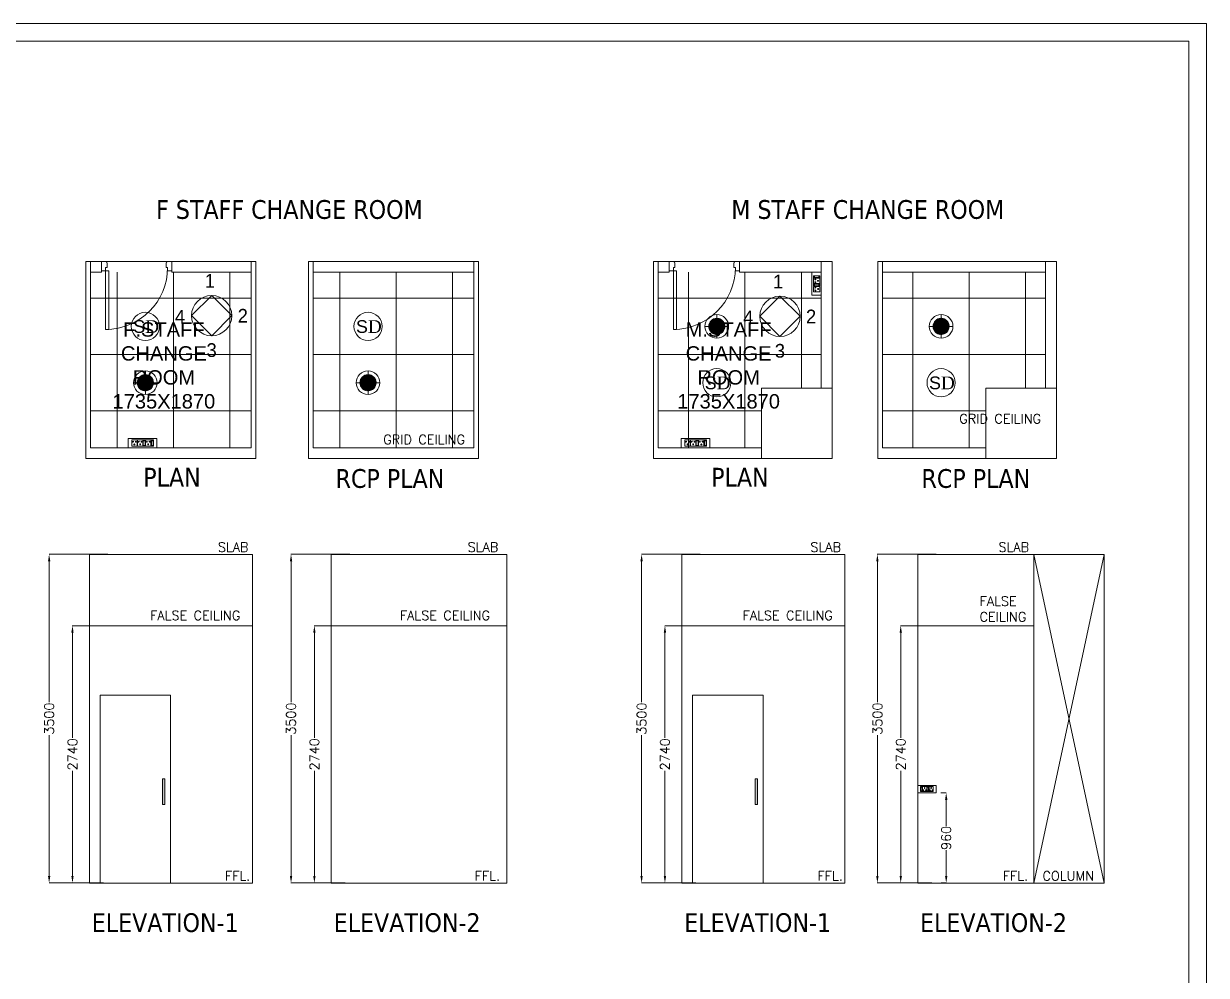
# Model space of a CAD drawing. Extents: x 3552052 to 4102982, y -707811 to -630695.
# Drawn here: x 3812068 to 3824657, y -691305 to -681170 of the extents above; entities that cross this region are included whole.
import ezdxf

# ---------------------------------------------------------------- set-up
doc = ezdxf.new("R2010")
doc.units = 0
doc.header["$LTSCALE"] = 6
doc.header["$MEASUREMENT"] = 0
doc.layers.get('0').update_dxf_attribs({"linetype": 'CONTINUOUS', "lineweight": 0})
doc.layers.get('Defpoints').update_dxf_attribs({"linetype": 'CONTINUOUS', "lineweight": 0})
for name, color, linetype, lineweight in [('COL', 5, 'CONTINUOUS', 0), ('DIM', 7, 'CONTINUOUS', 0), ('DOOR', 44, 'CONTINUOUS', 0), ('ELE-12W LED', 1, 'CONTINUOUS', 0), ('ELE-2NOS OF 6-16 RAW POWER SOCKET', 1, 'CONTINUOUS', 0), ('ELE-3NOS 6-16A POWER SOCKET', 5, 'CONTINUOUS', 0), ('ELE-4M UPS P.SB', 3, 'CONTINUOUS', 0), ('ELE-SOCKET NMBERING', 7, 'CONTINUOUS', 9), ('FA-BELOW SMOKE DERECTOR', 1, 'CONTINUOUS', 0), ('MEP_HVAC_RA_DUCT', 1, 'CONTINUOUS', 0), ('P-Wall', 36, 'CONTINUOUS', 0), ('WALL', 8, 'CONTINUOUS', 0)]:
    doc.layers.add(name, color=color, linetype=linetype, lineweight=lineweight)
doc.styles.add('Annotation', font='tahoma.ttf')
doc.styles.add('ARIAL', font='arial.ttf')
doc.styles.add('PDF Times New Roman', font='times.ttf')
doc.styles.add('ROMANS', font='romans.shx')
doc.styles.get("Standard").update_dxf_attribs({"font": 'SIMPLEX'})
doc.dimstyles.new('AEPL1', dxfattribs={"dimtxt": 100, "dimasz": 75, "dimexe": 1.25, "dimexo": 50, "dimtad": 0, "dimdec": 0, "dimtxsty": 'ROMANS', "dimcen": 2.5, "dimclrd": 7, "dimclre": 7, "dimadec": 0, "dimazin": 0, "dimtfac": 1, "dimtdec": 0, "dimtmove": 0, "dimatfit": 3, "dimfxl": 1, "dimlwd": 0, "dimlwe": 0, "dimarcsym": 0})

# ---------------------------------------------------------------- blocks, each defined once
blk = doc.blocks.new('750')
at = {"layer": 'DOOR'}
for p, q in [((-50, 705), (-47.5, 705)), ((-35, 690), (-35, 692.5)), ((-50, 45), (-47.5, 45)), ((-35, 60), (-35, 57.5)), ((50, 45), (50, 80)), ((50, 80), (675, 80)), ((50, 45), (675, 45)), ((675, 45), (675, 80))]:
    blk.add_line(p, q, dxfattribs=at)
for points in [[(15, 690), (15, 705), (50, 705), (50, 750), (-50, 750), (-50, 705)], [(-35, 690), (15, 690)], [(15, 60), (15, 45), (50, 45), (50, 0), (-50, 0), (-50, 45)], [(-35, 60), (15, 60)]]:
    blk.add_lwpolyline(points, dxfattribs=at)
for centre, start, end in [((-35, 705), 180, 270), ((-35, 45), 90, 180)]:
    blk.add_arc(centre, 12.5, start, end, dxfattribs=at)
at = {"layer": 'DOOR', "color": 145}
blk.add_arc((15, 45), 660, 0, 90, dxfattribs=at)
blk = doc.blocks.new('543WYH')
at = {"layer": 'ELE-2NOS OF 6-16 RAW POWER SOCKET', "color": 30, "linetype": 'ByBlock', "lineweight": 0}
for p, q in [((-124, -57), (-124, -91)), ((-26, -57), (-124, -57)), ((-26, -57), (-124, -57)), ((-124, -91), (-26, -91)), ((-124, -96), (-26, -96)), ((-124, -181), (-124, -96)), ((-26, -181), (-124, -181)), ((-124, -187), (-124, -221)), ((-26, -187), (-124, -187)), ((-26, -187), (-124, -187)), ((-113, -60), (-113, -88)), ((-37, -60), (-113, -60)), ((-113, -88), (-37, -88)), ((-110, -60), (-110, -88)), ((-37, -88), (-37, -60)), ((-26, -57), (-26, -91)), ((-26, -91), (-26, -57)), ((-26, -96), (-26, -181)), ((-26, -187), (-26, -221)), ((-26, -221), (-26, -187)), ((-124, -221), (-26, -221)), ((-124, -312), (-124, -227)), ((-124, -227), (-26, -227)), ((-26, -312), (-124, -312)), ((-124, -402), (-124, -317)), ((-124, -317), (-26, -317)), ((-113, -190), (-113, -218)), ((-37, -190), (-113, -190)), ((-113, -218), (-37, -218)), ((-110, -190), (-110, -218)), ((-37, -218), (-37, -190)), ((-26, -227), (-26, -312)), ((-26, -317), (-26, -402)), ((-26, -402), (-124, -402))]:
    blk.add_line(p, q, dxfattribs=at)
blk.add_lwpolyline([(-150, 0), (-150, -459), (0, -459), (0, 0)], close=True, dxfattribs=at)
for centre, radius, start, end in [((-98, -119), 4.6, 112.6838, 345.0951), ((-98, -159), 4.6, 14.9049, 247.3162), ((-94, -115), 5.7, 275.2689, 182.51), ((-94, -163), 5.7, 177.49, 84.7311), ((-58, -139), 4.22, 71.4031, 288.5969), ((-51, -139), 6.62, 217.1584, 142.8416), ((-98, -249), 4.6, 112.6838, 345.0951), ((-98, -289), 4.6, 14.9049, 247.3162), ((-98, -340), 4.6, 112.6838, 345.0951), ((-98, -379), 4.6, 14.9049, 247.3162), ((-94, -245), 5.7, 275.2689, 182.51), ((-94, -293), 5.7, 177.49, 84.7311), ((-94, -335), 5.7, 275.2689, 182.51), ((-58, -269), 4.22, 71.4031, 288.5969), ((-58, -360), 4.22, 71.4031, 288.5969), ((-51, -269), 6.62, 217.1584, 142.8416), ((-51, -360), 6.62, 217.1584, 142.8416), ((-94, -384), 5.7, 177.49, 84.7311)]:
    blk.add_arc(centre, radius, start, end, dxfattribs=at)
blk = doc.blocks.new('18W LED')
at = {"layer": 'ELE-12W LED'}
h = blk.add_hatch(dxfattribs=at)
h.set_pattern_fill('ANSI31', color=252)
h.set_pattern_definition([(45, (-1135553.9097, 459369.4158), (-2.24506403, 2.24506403), [])])
edge = h.paths.add_edge_path()
edge.add_arc((0, 0), 85.7, 0, 360)
at = {"layer": 'ELE-12W LED', "color": 1}
for p, q in [((0, -126), (0, 126)), ((-126, 0), (126, 0))]:
    blk.add_line(p, q, dxfattribs=at)
for radius in [126, 85.7]:
    blk.add_circle((0, 0), radius, dxfattribs=at)
blk = doc.blocks.new('SMOKE DETECTOR')
at = {"layer": 'FA-BELOW SMOKE DERECTOR', "color": 7}
blk.add_circle((931029, -118294), 166, dxfattribs=at)
at = {"layer": 'FA-BELOW SMOKE DERECTOR', "insert": (930887, -118373), "char_height": 150, "attachment_point": 7, "style": 'PDF Times New Roman'}
blk.add_mtext('{\\fArial|b0|i0|c0|p34;S}D', dxfattribs=at)
blk = doc.blocks.new('RTUH 6U')
at = {"layer": 'ELE-2NOS OF 6-16 RAW POWER SOCKET', "color": 30, "lineweight": 0, "ltscale": 300}
for p, q in [((-312, -26), (-227, -26)), ((-312, -124), (-312, -26)), ((-227, -124), (-312, -124)), ((-227, -26), (-227, -124)), ((-187, -26), (-221, -26)), ((-221, -26), (-221, -124)), ((-187, -124), (-221, -124)), ((-221, -124), (-187, -124)), ((-190, -37), (-218, -37)), ((-218, -37), (-218, -113)), ((-190, -40), (-218, -40)), ((-218, -113), (-190, -113)), ((-190, -113), (-190, -37)), ((-187, -124), (-187, -26)), ((-187, -124), (-187, -26)), ((-181, -124), (-181, -26)), ((-181, -26), (-96, -26)), ((-96, -124), (-181, -124)), ((-96, -26), (-96, -124)), ((-57, -26), (-91, -26)), ((-91, -26), (-91, -124)), ((-57, -124), (-91, -124)), ((-91, -124), (-57, -124)), ((-60, -37), (-88, -37)), ((-88, -37), (-88, -113)), ((-60, -40), (-88, -40)), ((-88, -113), (-60, -113)), ((-60, -113), (-60, -37)), ((-57, -124), (-57, -26)), ((-57, -124), (-57, -26))]:
    blk.add_line(p, q, dxfattribs=at)
blk.add_lwpolyline([(0, 0), (-368, 0), (-368, -150), (0, -150)], close=True, dxfattribs=at)
for centre, radius, start, end in [((-293, -56), 5.7, 87.49, 354.7311), ((-289, -52), 4.6, 284.9049, 157.3162), ((-269, -99), 6.62, 127.1584, 52.8416), ((-269, -92), 4.22, 341.4031, 198.5969), ((-249, -52), 4.6, 22.6838, 255.0951), ((-245, -56), 5.7, 185.2689, 92.51), ((-163, -56), 5.7, 87.49, 354.7311), ((-159, -52), 4.6, 284.9049, 157.3162), ((-139, -99), 6.62, 127.1584, 52.8416), ((-139, -92), 4.22, 341.4031, 198.5969), ((-119, -52), 4.6, 22.6838, 255.0951), ((-115, -56), 5.7, 185.2689, 92.51)]:
    blk.add_arc(centre, radius, start, end, dxfattribs=at)
blk = doc.blocks.new('*D298')
at = {"layer": 'Defpoints', "color": 0, "linetype": 'ByBlock', "transparency": 16777216}
for p in [(3818894, -687581), (3819282, -687581), (3819274, -690321)]:
    blk.add_point(p, dxfattribs=at)
at = {"layer": 'ELE-4M UPS P.SB', "color": 7, "linetype": 'ByBlock', "lineweight": 0, "transparency": 16777216}
for p, q in [((3819232, -687581), (3818893, -687581)), ((3818894, -687656), (3818894, -688775)), ((3818894, -690246), (3818894, -689128)), ((3819224, -690321), (3818893, -690321))]:
    blk.add_line(p, q, dxfattribs=at)
at = {"layer": 'ELE-4M UPS P.SB', "color": 7, "linetype": 'ByBlock', "transparency": 16777216}
for points in [[(3818882, -687656), (3818907, -687656), (3818894, -687581)], [(3818882, -690246), (3818907, -690246), (3818894, -690321)]]:
    blk.add_solid(points, dxfattribs=at)
at = {"layer": 'ELE-4M UPS P.SB', "color": 0, "linetype": 'ByBlock', "transparency": 16777216, "insert": (3818894, -688951), "char_height": 100, "attachment_point": 5, "rotation": 90, "style": 'ROMANS'}
blk.add_mtext('2740', dxfattribs=at)
blk = doc.blocks.new('*D299')
at = {"layer": 'Defpoints', "color": 0, "linetype": 'ByBlock', "transparency": 16777216}
for p in [(3818646, -686821), (3819320, -686821), (3819274, -690321)]:
    blk.add_point(p, dxfattribs=at)
at = {"layer": 'ELE-4M UPS P.SB', "color": 7, "linetype": 'ByBlock', "lineweight": 0, "transparency": 16777216}
for p, q in [((3819270, -686821), (3818644, -686821)), ((3818646, -686896), (3818646, -688395)), ((3818646, -690246), (3818646, -688748)), ((3819224, -690321), (3818644, -690321))]:
    blk.add_line(p, q, dxfattribs=at)
at = {"layer": 'ELE-4M UPS P.SB', "color": 7, "linetype": 'ByBlock', "transparency": 16777216}
for points in [[(3818633, -686896), (3818658, -686896), (3818646, -686821)], [(3818633, -690246), (3818658, -690246), (3818646, -690321)]]:
    blk.add_solid(points, dxfattribs=at)
at = {"layer": 'ELE-4M UPS P.SB', "color": 0, "linetype": 'ByBlock', "transparency": 16777216, "insert": (3818646, -688571), "char_height": 100, "attachment_point": 5, "rotation": 90, "style": 'ROMANS'}
blk.add_mtext('3500', dxfattribs=at)
blk = doc.blocks.new('*D300')
at = {"layer": 'Defpoints', "color": 0, "linetype": 'ByBlock', "transparency": 16777216}
for p in [(3812588, -687581), (3812975, -687581), (3812967, -690321)]:
    blk.add_point(p, dxfattribs=at)
at = {"layer": 'ELE-4M UPS P.SB', "color": 7, "linetype": 'ByBlock', "lineweight": 0, "transparency": 16777216}
for p, q in [((3812925, -687581), (3812586, -687581)), ((3812588, -687656), (3812588, -688775)), ((3812588, -690246), (3812588, -689128)), ((3812917, -690321), (3812586, -690321))]:
    blk.add_line(p, q, dxfattribs=at)
at = {"layer": 'ELE-4M UPS P.SB', "color": 7, "linetype": 'ByBlock', "transparency": 16777216}
for points in [[(3812575, -687656), (3812600, -687656), (3812588, -687581)], [(3812575, -690246), (3812600, -690246), (3812588, -690321)]]:
    blk.add_solid(points, dxfattribs=at)
at = {"layer": 'ELE-4M UPS P.SB', "color": 0, "linetype": 'ByBlock', "transparency": 16777216, "insert": (3812588, -688951), "char_height": 100, "attachment_point": 5, "rotation": 90, "style": 'ROMANS'}
blk.add_mtext('2740', dxfattribs=at)
blk = doc.blocks.new('*D301')
at = {"layer": 'Defpoints', "color": 0, "linetype": 'ByBlock', "transparency": 16777216}
for p in [(3812339, -686821), (3813014, -686821), (3812967, -690321)]:
    blk.add_point(p, dxfattribs=at)
at = {"layer": 'ELE-4M UPS P.SB', "color": 7, "linetype": 'ByBlock', "lineweight": 0, "transparency": 16777216}
for p, q in [((3812964, -686821), (3812338, -686821)), ((3812339, -686896), (3812339, -688395)), ((3812339, -690246), (3812339, -688748)), ((3812917, -690321), (3812338, -690321))]:
    blk.add_line(p, q, dxfattribs=at)
at = {"layer": 'ELE-4M UPS P.SB', "color": 7, "linetype": 'ByBlock', "transparency": 16777216}
for points in [[(3812327, -686896), (3812352, -686896), (3812339, -686821)], [(3812327, -690246), (3812352, -690246), (3812339, -690321)]]:
    blk.add_solid(points, dxfattribs=at)
at = {"layer": 'ELE-4M UPS P.SB', "color": 0, "linetype": 'ByBlock', "transparency": 16777216, "insert": (3812339, -688571), "char_height": 100, "attachment_point": 5, "rotation": 90, "style": 'ROMANS'}
blk.add_mtext('3500', dxfattribs=at)
blk = doc.blocks.new('*D304')
at = {"layer": 'Defpoints', "color": 0, "linetype": 'ByBlock', "transparency": 16777216}
for p in [(3815163, -687581), (3815550, -687581), (3815542, -690321)]:
    blk.add_point(p, dxfattribs=at)
at = {"layer": 'ELE-4M UPS P.SB', "color": 7, "linetype": 'ByBlock', "lineweight": 0, "transparency": 16777216}
for p, q in [((3815500, -687581), (3815161, -687581)), ((3815163, -687656), (3815163, -688775)), ((3815163, -690246), (3815163, -689128)), ((3815492, -690321), (3815161, -690321))]:
    blk.add_line(p, q, dxfattribs=at)
at = {"layer": 'ELE-4M UPS P.SB', "color": 7, "linetype": 'ByBlock', "transparency": 16777216}
for points in [[(3815150, -687656), (3815175, -687656), (3815163, -687581)], [(3815150, -690246), (3815175, -690246), (3815163, -690321)]]:
    blk.add_solid(points, dxfattribs=at)
at = {"layer": 'ELE-4M UPS P.SB', "color": 0, "linetype": 'ByBlock', "transparency": 16777216, "insert": (3815163, -688951), "char_height": 100, "attachment_point": 5, "rotation": 90, "style": 'ROMANS'}
blk.add_mtext('2740', dxfattribs=at)
blk = doc.blocks.new('*D305')
at = {"layer": 'Defpoints', "color": 0, "linetype": 'ByBlock', "transparency": 16777216}
for p in [(3814914, -686821), (3815589, -686821), (3815542, -690321)]:
    blk.add_point(p, dxfattribs=at)
at = {"layer": 'ELE-4M UPS P.SB', "color": 7, "linetype": 'ByBlock', "lineweight": 0, "transparency": 16777216}
for p, q in [((3815539, -686821), (3814913, -686821)), ((3814914, -686896), (3814914, -688395)), ((3814914, -690246), (3814914, -688748)), ((3815492, -690321), (3814913, -690321))]:
    blk.add_line(p, q, dxfattribs=at)
at = {"layer": 'ELE-4M UPS P.SB', "color": 7, "linetype": 'ByBlock', "transparency": 16777216}
for points in [[(3814902, -686896), (3814927, -686896), (3814914, -686821)], [(3814902, -690246), (3814927, -690246), (3814914, -690321)]]:
    blk.add_solid(points, dxfattribs=at)
at = {"layer": 'ELE-4M UPS P.SB', "color": 0, "linetype": 'ByBlock', "transparency": 16777216, "insert": (3814914, -688571), "char_height": 100, "attachment_point": 5, "rotation": 90, "style": 'ROMANS'}
blk.add_mtext('3500', dxfattribs=at)
blk = doc.blocks.new('*D306')
at = {"layer": 'Defpoints', "color": 0, "linetype": 'ByBlock', "transparency": 16777216}
for p in [(3821404, -687581), (3821792, -687581), (3821784, -690321)]:
    blk.add_point(p, dxfattribs=at)
at = {"layer": 'ELE-4M UPS P.SB', "color": 7, "linetype": 'ByBlock', "lineweight": 0, "transparency": 16777216}
for p, q in [((3821742, -687581), (3821403, -687581)), ((3821404, -687656), (3821404, -688775)), ((3821404, -690246), (3821404, -689128)), ((3821734, -690321), (3821403, -690321))]:
    blk.add_line(p, q, dxfattribs=at)
at = {"layer": 'ELE-4M UPS P.SB', "color": 7, "linetype": 'ByBlock', "transparency": 16777216}
for points in [[(3821392, -687656), (3821417, -687656), (3821404, -687581)], [(3821392, -690246), (3821417, -690246), (3821404, -690321)]]:
    blk.add_solid(points, dxfattribs=at)
at = {"layer": 'ELE-4M UPS P.SB', "color": 0, "linetype": 'ByBlock', "transparency": 16777216, "insert": (3821404, -688951), "char_height": 100, "attachment_point": 5, "rotation": 90, "style": 'ROMANS'}
blk.add_mtext('2740', dxfattribs=at)
blk = doc.blocks.new('*D307')
at = {"layer": 'Defpoints', "color": 0, "linetype": 'ByBlock', "transparency": 16777216}
for p in [(3821156, -686821), (3821830, -686821), (3821784, -690321)]:
    blk.add_point(p, dxfattribs=at)
at = {"layer": 'ELE-4M UPS P.SB', "color": 7, "linetype": 'ByBlock', "lineweight": 0, "transparency": 16777216}
for p, q in [((3821780, -686821), (3821155, -686821)), ((3821156, -686896), (3821156, -688395)), ((3821156, -690246), (3821156, -688748)), ((3821734, -690321), (3821155, -690321))]:
    blk.add_line(p, q, dxfattribs=at)
at = {"layer": 'ELE-4M UPS P.SB', "color": 7, "linetype": 'ByBlock', "transparency": 16777216}
for points in [[(3821143, -686896), (3821168, -686896), (3821156, -686821)], [(3821143, -690246), (3821168, -690246), (3821156, -690321)]]:
    blk.add_solid(points, dxfattribs=at)
at = {"layer": 'ELE-4M UPS P.SB', "color": 0, "linetype": 'ByBlock', "transparency": 16777216, "insert": (3821156, -688571), "char_height": 100, "attachment_point": 5, "rotation": 90, "style": 'ROMANS'}
blk.add_mtext('3500', dxfattribs=at)
blk = doc.blocks.new('*D322')
at = {"layer": 'Defpoints', "color": 0, "linetype": 'ByBlock', "transparency": 16777216}
for p in [(3821781, -689361), (3821784, -690321), (3821888, -690321)]:
    blk.add_point(p, dxfattribs=at)
at = {"layer": 'ELE-4M UPS P.SB', "color": 7, "linetype": 'ByBlock', "lineweight": 0, "transparency": 16777216}
for p, q in [((3821831, -689361), (3821889, -689361)), ((3821888, -689436), (3821888, -689712)), ((3821888, -690246), (3821888, -689971)), ((3821834, -690321), (3821889, -690321))]:
    blk.add_line(p, q, dxfattribs=at)
at = {"layer": 'ELE-4M UPS P.SB', "color": 7, "linetype": 'ByBlock', "transparency": 16777216}
for points in [[(3821876, -689436), (3821901, -689436), (3821888, -689361)], [(3821876, -690246), (3821901, -690246), (3821888, -690321)]]:
    blk.add_solid(points, dxfattribs=at)
at = {"layer": 'ELE-4M UPS P.SB', "color": 0, "linetype": 'ByBlock', "transparency": 16777216, "insert": (3821888, -689841), "char_height": 100, "attachment_point": 5, "rotation": 90, "style": 'ROMANS'}
blk.add_mtext('960', dxfattribs=at)

msp = doc.modelspace()

# ---------------------------------------------------------------- hatches: boundary and pattern name
at = {"linetype": 'Continuous', "ltscale": 0.1}
h = msp.add_hatch(color=254, dxfattribs=at)
h.dxf.hatch_style = 1
h.paths.add_polyline_path([(3813547.1, -689487), (3813571.6, -689487), (3813571.6, -689211.4), (3813547.1, -689211.4)])
h = msp.add_hatch(color=254, dxfattribs=at)
h.dxf.hatch_style = 1
h.paths.add_polyline_path([(3819853.6, -689487), (3819878.1, -689487), (3819878.1, -689211.4), (3819853.6, -689211.4)])

# ---------------------------------------------------------------- linework, layer by layer
for points in [[(3824657.3, -681169.6), (3824657.3, -701688.1), (3804105.5, -701688.1), (3804105.5, -681169.6)], [(3824470.5, -681356.4), (3824470.5, -701501.4), (3804292.3, -701501.4), (3804292.3, -681356.4)], [(3814069.5, -684064.5), (3813855.1, -684279), (3814069.5, -684493.4), (3814284, -684279), (3814069.5, -684064.5)], [(3820118.8, -684072.1), (3819904.4, -684286.6), (3820118.8, -684501), (3820333.2, -684286.6), (3820118.8, -684072.1)]]:
    msp.add_lwpolyline(points, close=True)
at = {"color": 5, "linetype": 'Continuous', "ltscale": 0.1}
for points in [[(3813547.1, -689487), (3813571.6, -689487), (3813571.6, -689211.4), (3813547.1, -689211.4)], [(3819853.6, -689487), (3819878.1, -689487), (3819878.1, -689211.4), (3819853.6, -689211.4)]]:
    msp.add_lwpolyline(points, close=True, dxfattribs=at)
for centre in [(3814069.5, -684279), (3820118.8, -684286.6)]:
    msp.add_circle(centre, 214.4)
at = {"layer": 'COL', "color": 8}
for p, q in [((3822819.7, -690321.4), (3823569.7, -686821.4)), ((3822819.7, -686821.4), (3823569.7, -690321.4))]:
    msp.add_line(p, q, dxfattribs=at)
for points in [[(3819923.7, -685801), (3819923.7, -685051), (3820673.7, -685051), (3820673.7, -685801)], [(3822311.3, -685801), (3822311.3, -685051), (3823061.3, -685051), (3823061.3, -685801)], [(3822819.7, -690321.4), (3822819.7, -686821.4), (3823569.7, -686821.4), (3823569.7, -690321.4)]]:
    msp.add_lwpolyline(points, close=True, dxfattribs=at)
at = {"layer": 'ELE-4M UPS P.SB', "color": 8, "linetype": 'ByBlock'}
for p, q in [((3812730.6, -683701), (3814540.6, -683701)), ((3812780.6, -685686), (3812780.6, -683701)), ((3814490.6, -683701), (3814490.6, -685686)), ((3815101.1, -683701), (3816911.1, -683701)), ((3815151.1, -685686), (3815151.1, -683701)), ((3816861.1, -683701), (3816861.1, -685686)), ((3820673.7, -683701), (3818773.7, -683701)), ((3818823.7, -683701), (3818823.7, -685686)), ((3820558.7, -685051), (3820558.7, -683701)), ((3823061.3, -683701), (3821161.3, -683701)), ((3821211.3, -683701), (3821211.3, -685686)), ((3822946.3, -685051), (3822946.3, -683701)), ((3813063.2, -685686), (3813063.2, -683816)), ((3813663.2, -685686), (3813663.2, -683816)), ((3814263.2, -685686), (3814263.2, -683816)), ((3815433.6, -685686), (3815433.6, -683816)), ((3816033.6, -685686), (3816033.6, -683816)), ((3816633.6, -685686), (3816633.6, -683816)), ((3819146.2, -685686), (3819146.2, -683816)), ((3819746.2, -685686), (3819746.2, -683816)), ((3820346.2, -685051), (3820346.2, -683816)), ((3821533.8, -685686), (3821533.8, -683816)), ((3822133.8, -685686), (3822133.8, -683816)), ((3822733.8, -685051), (3822733.8, -683816)), ((3812780.6, -684093.5), (3814490.6, -684093.5)), ((3815151.1, -684093.5), (3816861.1, -684093.5)), ((3818823.7, -684093.5), (3820558.7, -684093.5)), ((3821211.3, -684093.5), (3822946.3, -684093.5)), ((3812780.6, -684693.5), (3814490.6, -684693.5)), ((3815151.1, -684693.5), (3816861.1, -684693.5)), ((3818823.7, -684693.5), (3820558.7, -684693.5)), ((3821211.3, -684693.5), (3822946.2, -684693.5)), ((3812780.6, -685293.5), (3814490.6, -685293.5)), ((3815151.1, -685293.5), (3816861.1, -685293.5)), ((3818823.7, -685293.5), (3819923.7, -685293.5)), ((3821211.3, -685293.5), (3822311.3, -685293.5)), ((3814490.6, -685686), (3812780.6, -685686)), ((3816861.1, -685686), (3815151.1, -685686)), ((3818823.7, -685686), (3819923.7, -685686)), ((3821211.3, -685686), (3822311.3, -685686))]:
    msp.add_line(p, q, dxfattribs=at)
for points in [[(3819923.7, -685686), (3819923.7, -685051), (3820558.7, -685051)], [(3822311.3, -685686), (3822311.3, -685051), (3822946.3, -685051)]]:
    msp.add_lwpolyline(points, dxfattribs=at)
at = {"layer": 'MEP_HVAC_RA_DUCT', "color": 8, "linetype": 'ByBlock'}
for p, q in [((3812767.8, -686821.4), (3812767.8, -690321.4)), ((3814502.8, -686821.4), (3814502.8, -690321.4)), ((3815342.9, -686821.4), (3815342.9, -690321.4)), ((3817212.9, -686821.4), (3817212.9, -690321.4)), ((3819074.3, -686821.4), (3819074.3, -690321.4)), ((3820809.3, -686821.4), (3820809.3, -690321.4)), ((3821584.7, -686821.4), (3821584.7, -690321.4))]:
    msp.add_line(p, q, dxfattribs=at)
for points in [[(3814502.8, -686821.4), (3812767.8, -686821.4)], [(3817212.9, -686821.4), (3815342.9, -686821.4)], [(3820809.3, -686821.4), (3819074.3, -686821.4)], [(3823454.7, -686821.4), (3821584.7, -686821.4)], [(3814502.8, -687581.4), (3812767.8, -687581.4)], [(3817212.9, -687581.4), (3815342.9, -687581.4)], [(3820809.3, -687581.4), (3819074.3, -687581.4)], [(3822819.7, -687581.4), (3821584.7, -687581.4)], [(3814502.8, -690321.4), (3812767.8, -690321.4)], [(3817212.9, -690321.4), (3815342.9, -690321.4)], [(3820809.3, -690321.4), (3819074.3, -690321.4)], [(3823454.7, -690321.4), (3821584.7, -690321.4)]]:
    msp.add_lwpolyline(points, dxfattribs=at)
at = {"layer": 'MEP_HVAC_RA_DUCT', "color": 5, "linetype": 'ByBlock'}
for points in [[(3812882.8, -690321.4), (3813632.8, -690321.4), (3813632.8, -688321.9), (3812882.8, -688321.9)], [(3819189.3, -690321.4), (3819939.3, -690321.4), (3819939.3, -688321.9), (3819189.3, -688321.9)]]:
    msp.add_lwpolyline(points, close=True, dxfattribs=at)
at = {"layer": 'P-Wall', "color": 8, "lineweight": 0}
for p, q in [((3812730.6, -683701), (3812730.6, -685801)), ((3814540.6, -683701), (3814540.6, -685801)), ((3815101.1, -683701), (3815101.1, -685801)), ((3816911.1, -683701), (3816911.1, -685801)), ((3818773.7, -683701), (3818773.7, -685801)), ((3821161.3, -683701), (3821161.3, -685801)), ((3812780.6, -683816), (3812780.6, -685686)), ((3814490.6, -683816), (3814490.6, -685686)), ((3815151.1, -683816), (3815151.1, -685686)), ((3816861.1, -683816), (3816861.1, -685686)), ((3818823.7, -683816), (3818823.7, -685686)), ((3821211.3, -683816), (3821211.3, -685686))]:
    msp.add_line(p, q, dxfattribs=at)
at = {"layer": 'WALL', "color": 8, "linetype": 'ByBlock'}
for p, q in [((3812895.6, -683816), (3812895.6, -683701)), ((3813645.6, -683816), (3813645.6, -683701)), ((3818938.7, -683816), (3818938.7, -683701)), ((3820558.7, -683701), (3819688.7, -683701)), ((3819688.7, -683816), (3819688.7, -683701)), ((3820673.7, -685051), (3820673.7, -683701)), ((3822946.3, -683701), (3822076.3, -683701)), ((3823061.2, -685051), (3823061.3, -683701)), ((3812895.6, -683816), (3812780.6, -683816)), ((3814490.6, -683816), (3813645.6, -683816)), ((3816016.1, -683816), (3815151.1, -683816)), ((3816861.1, -683816), (3816016.1, -683816)), ((3818938.7, -683816), (3818823.7, -683816)), ((3820558.7, -683816), (3819688.7, -683816)), ((3820558.7, -685051), (3820558.7, -683816)), ((3822076.3, -683816), (3821211.3, -683816)), ((3822946.3, -683816), (3822076.3, -683816)), ((3822946.2, -685051), (3822946.3, -683816)), ((3812730.6, -685801), (3814540.6, -685801)), ((3815101.1, -685801), (3816911.1, -685801)), ((3818773.7, -685801), (3819923.7, -685801)), ((3821161.3, -685801), (3822311.3, -685801))]:
    msp.add_line(p, q, dxfattribs=at)

# ---------------------------------------------------------------- block references
at = {"layer": 'DOOR', "color": 8, "rotation": 270}
for p in [(3812895.6, -683751), (3818938.7, -683751)]:
    msp.add_blockref('750', p, dxfattribs=at)
at = {"layer": 'ELE-12W LED', "color": 6, "xscale": -1}
for p in [(3819446.2, -684393.5), (3821833.8, -684393.5), (3813363.2, -684993.5), (3815733.6, -684993.5)]:
    msp.add_blockref('18W LED', p, dxfattribs=at)
at = {"layer": 'ELE-2NOS OF 6-16 RAW POWER SOCKET', "color": 3, "linetype": 'ByBlock'}
for p, xscale, yscale, zscale, rotation in [((3820458.7, -683816), 0.6666669986440074, 0.6666669986440074, 0.6666669986440074, 89.9999999999999), ((3821584.7, -689361.4), 0.5333333333336726, 0.5333333333336726, 0.5333333333336726, 179.9999999999999)]:
    msp.add_blockref('RTUH 6U', p, dxfattribs=dict(at, xscale=xscale, yscale=yscale, zscale=zscale, rotation=rotation))
at = {"layer": 'ELE-3NOS 6-16A POWER SOCKET', "color": 254, "linetype": 'ByBlock', "true_color": 0xdebad0, "xscale": 0.6666666666666666, "yscale": 0.6666666666666666, "zscale": 0.6666666666666666, "rotation": 270}
for p in [(3813486.7, -685686), (3819373.7, -685686)]:
    msp.add_blockref('543WYH', p, dxfattribs=at)
at = {"layer": 'FA-BELOW SMOKE DERECTOR', "color": 6, "xscale": 0.9035551315104862, "yscale": 0.9035551315104862, "zscale": 0.9035551315104862}
for p in [(2972127.4, -577508.4), (2974497.9, -577508.4), (2978210.4, -578108.4), (2980598, -578108.4)]:
    msp.add_blockref('SMOKE DETECTOR', p, dxfattribs=at)

# ---------------------------------------------------------------- texts
at = {"char_height": 200, "attachment_point": 3, "style": 'Annotation'}
for s, insert, width in [('\\pxql;F STAFF CHANGE ROOM', (3817559.4, -683048.6), 4081.998), ('\\pxql;M STAFF CHANGE ROOM', (3823682.2, -683048.6), 4081.998), ('\\pxql;PLAN', (3816039.1, -685899.9), 2697.906), ('\\pxql;RCP PLAN', (3818085.8, -685913.3), 2697.906), ('\\pxql;PLAN', (3822084.5, -685899.9), 2697.906), ('\\pxql;RCP PLAN', (3824322.6, -685913.3), 2697.906), ('\\pxql;ELEVATION-1', (3815491, -690642.9), 2697.906), ('\\pxql;ELEVATION-2', (3818066.1, -690642.9), 2697.906), ('\\pxql;ELEVATION-1', (3821797.5, -690642.9), 2697.906), ('\\pxql;ELEVATION-2', (3824307.8, -690642.9), 2697.906)]:
    msp.add_mtext(s, dxfattribs=dict(at, insert=insert, width=width))
at = {"ltscale": 0.1, "char_height": 136.805, "width": 184.566, "attachment_point": 5, "rotation": 0.1103}
for s, insert in [('\\pxqc;{\\F.shx.shx;\\H1.0669x;1}', (3814050.2, -683908.5)), ('\\pxqc;{\\F.shx.shx;\\H1.0669x;1}', (3820099.4, -683916.1)), ('\\pxqc;{\\F.shx.shx.shx.shx;\\H1.0669x;4}', (3813731.8, -684290.5)), ('\\pxqc;{\\F.shx.shx.shx;\\H1.0669x;2}', (3814400.7, -684280.6)), ('\\pxqc;{\\F.shx.shx.shx.shx;\\H1.0669x;4}', (3819781, -684298.1)), ('\\pxqc;{\\F.shx.shx.shx;\\H1.0669x;2}', (3820449.9, -684288.2)), ('\\pxqc;{\\F.shx.shx.shx.shx;\\H1.0669x;3}', (3814069, -684647)), ('\\pxqc;{\\F.shx.shx.shx.shx;\\H1.0669x;3}', (3820118.2, -684654.6))]:
    msp.add_mtext(s, dxfattribs=dict(at, insert=insert))
at = {"layer": 'DIM', "color": 8, "char_height": 153, "width": 1198.956, "attachment_point": 5, "style": 'ARIAL'}
for s, insert in [('F.STAFF\\PCHANGE\\PROOM\\P1735X1870', (3813560.7, -684810.2)), ('M.STAFF\\PCHANGE\\PROOM\\P1735X1870', (3819572.1, -684810.2))]:
    msp.add_mtext(s, dxfattribs=dict(at, insert=insert))
at = {"layer": 'ELE-SOCKET NMBERING', "color": 0, "char_height": 100.004, "attachment_point": 1, "style": 'Annotation'}
for s, insert, width in [('{\\Fromans|c0;GRID CEILING }', (3822028.1, -685327.3), 2358.602), ('{\\Fromans|c0;GRID CEILING }', (3815896.2, -685548.7), 2358.602), ('{\\Fromans|c0;SLAB}', (3814135.6, -686694), 2358.602), ('{\\Fromans|c0;SLAB}', (3816794, -686694), 2358.602), ('{\\Fromans|c0;SLAB}', (3820442.1, -686694), 2358.602), ('{\\Fromans|c0;SLAB}', (3822444.5, -686694), 2358.602), ('{\\Fromans|c0;FALSE CEILING }', (3822243.6, -687270.4), 429.383), ('{\\Fromans|c0;FALSE CEILING }', (3813414.2, -687421.3), 2358.602), ('{\\Fromans|c0;FALSE CEILING }', (3816072.6, -687421.3), 2358.602), ('{\\Fromans|c0;FALSE CEILING }', (3819720.8, -687421.3), 2358.602), ('{\\Fromans|c0;FFL.}', (3814211, -690196.4), 2358.602), ('{\\Fromans|c0;FFL.}', (3816869.4, -690196.4), 2358.602), ('{\\Fromans|c0;FFL.}', (3820517.5, -690196.4), 2358.602), ('{\\Fromans|c0;FFL.}', (3822490.7, -690196.4), 2358.602), ('{\\Fromans|c0;COLUMN}', (3822912.8, -690196.4), 2358.602)]:
    msp.add_mtext(s, dxfattribs=dict(at, insert=insert, width=width))

# ---------------------------------------------------------------- dimensions: what is measured, and where the dimension line sits
at = {"layer": 'ELE-4M UPS P.SB', "color": 0, "linetype": 'ByBlock'}
for base, p1, p2, picture, middle in [((3812339.1, -686821.4), (3812967.2, -690321.4), (3813013.6, -686821.4), '*D301', (3812339.1, -688571.4)), ((3814914.2, -686821.4), (3815542.4, -690321.4), (3815588.8, -686821.4), '*D305', (3814914.2, -688571.4)), ((3818645.6, -686821.4), (3819273.7, -690321.4), (3819320.2, -686821.4), '*D299', (3818645.6, -688571.4)), ((3821155.9, -686821.4), (3821784.1, -690321.4), (3821830.5, -686821.4), '*D307', (3821155.9, -688571.4)), ((3812587.6, -687581.4), (3812967.2, -690321.4), (3812975.3, -687581.4), '*D300', (3812587.6, -688951.4)), ((3815162.7, -687581.4), (3815542.4, -690321.4), (3815550.4, -687581.4), '*D304', (3815162.7, -688951.4)), ((3818894.1, -687581.4), (3819273.7, -690321.4), (3819281.8, -687581.4), '*D298', (3818894.1, -688951.4)), ((3821404.4, -687581.4), (3821784.1, -690321.4), (3821792.1, -687581.4), '*D306', (3821404.4, -688951.4))]:
    dim = msp.add_linear_dim(base=base, p1=p1, p2=p2, angle=90, dimstyle='AEPL1', dxfattribs=at)
    dim.commit()
    dim.dimension.update_dxf_attribs({"geometry": picture, "text_midpoint": middle, "dimtype": 160})
dim = msp.add_linear_dim(base=(3821888.1, -690321.4), p1=(3821781.2, -689361.4), p2=(3821784.1, -690321.4), angle=90, dimstyle='AEPL1', dxfattribs=at)
dim.commit()
dim.dimension.update_dxf_attribs({"geometry": '*D322', "text_midpoint": (3821888.1, -689841.4)})

doc.saveas('drawing.dxf')
